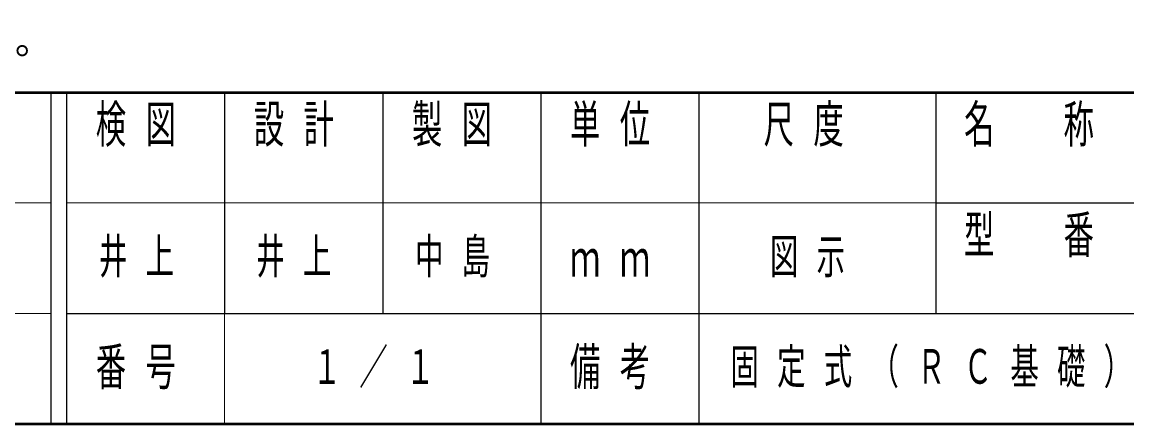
# Model space of a CAD drawing. Units: millimetres on the paper. Extents: x -385 to 0, y -5 to 267.
# Drawn here: x -245.3 to -175.4, y 0 to 25.5 of the extents above; entities that cross this region are included whole.
import ezdxf

# ---------------------------------------------------------------- set-up
doc = ezdxf.new("R2010")
doc.units = ezdxf.units.MM
doc.layers.add('CLASS1', color=7, linetype='Continuous')
doc.layers.add('図面情報', color=7, linetype='Continuous')
doc.layers.add('NAKAMURA図枠', color=7, linetype='Continuous', lineweight=13)
doc.styles.add('ＭＳ ゴシック', font='')
doc.styles.get('ＭＳ ゴシック').set_extended_font_data('MS Gothic')

msp = doc.modelspace()

# ---------------------------------------------------------------- linework, layer by layer
at = {"layer": 'NAKAMURA図枠', "lineweight": 50}
for p, q in [((-385, 21), (0, 21)), ((-385, 0), (0, 0))]:
    msp.add_line(p, q, dxfattribs=at)
at = {"layer": 'NAKAMURA図枠', "color": 211, "lineweight": 25}
for p, q in [((-243.5, 21), (-243.5, 0)), ((-242.5, 21), (-242.5, 0)), ((-232.5, 21), (-232.5, 7)), ((-222.5, 21), (-222.5, 7)), ((-212.5, 21), (-212.5, 0)), ((-202.5, 21), (-202.5, 7)), ((-187.5, 21), (-187.5, 7)), ((-187.5, 14), (-70, 14)), ((-242.5, 7), (0, 7))]:
    msp.add_line(p, q, dxfattribs=at)
at = {"layer": 'NAKAMURA図枠'}
for p, q in [((-385, 14), (-243.5, 14)), ((-242.5, 14), (-187.5, 14)), ((-385, 7), (-243.5, 7)), ((-232.5, 7), (-232.5, 0))]:
    msp.add_line(p, q, dxfattribs=at)
at = {"layer": 'NAKAMURA図枠', "lineweight": 25}
msp.add_line((-202.5, 7), (-202.5, 0), dxfattribs=at)

# ---------------------------------------------------------------- texts
at = {"layer": 'CLASS1', "insert": (-381.599, 23.223), "char_height": 1.76, "attachment_point": 7, "style": 'ＭＳ ゴシック'}
msp.add_mtext('\\T1.23;安全領域内には、障害物等がないものとし、落下高さに見合った衝撃吸収性能を有する素材を敷設する。', dxfattribs=at)
at = {"layer": 'NAKAMURA図枠', "color": 4, "char_height": 2.346, "style": 'ＭＳ ゴシック'}
for s, insert, attachment_point in [('\\T1.64;\\W0.6;検図', (-237.5, 20.167), 2), ('\\T1.64;\\W0.6;設計', (-227.5, 20.167), 2), ('\\T1.64;\\W0.6;製図', (-217.5, 20.167), 2), ('\\T1.64;\\W0.6;単位', (-207.5, 20.167), 2), ('\\T1.64;\\W0.6;尺度', (-195.25, 20.167), 2), ('\\T1.64;\\W0.6;名\u3000称', (-181, 20.167), 2), ('\\T1.64;\\W0.6;型\u3000番', (-181, 13.167), 2), ('\\T1.64;\\W0.6;ｍｍ', (-207.5, 10.5), 5), ('\\T1.64;\\W0.6;番号', (-237.5, 3.5), 5), ('\\T1.64;\\W0.6;備考', (-207.5, 3.5), 5)]:
    msp.add_mtext(s, dxfattribs=dict(at, insert=insert, attachment_point=attachment_point))
at = {"layer": '図面情報', "char_height": 2.199, "style": 'ＭＳ ゴシック'}
for s, insert, attachment_point in [('\\T1.64;\\W0.6;井上', (-237.5, 10.5), 5), ('\\T1.64;\\W0.6;井上', (-230.5, 10.5), 4), ('\\T1.64;\\W0.6;中島', (-217.5, 10.5), 5), ('\\T1.64;\\W0.6;図示', (-198, 10.5), 4), ('\\T1.64;\\W0.6;１／１', (-222.5, 3.5), 5), ('\\T1.64;\\W0.6;固定式（ＲＣ基礎）', (-200.5, 3.5), 4)]:
    msp.add_mtext(s, dxfattribs=dict(at, insert=insert, attachment_point=attachment_point))

doc.saveas('drawing.dxf')
